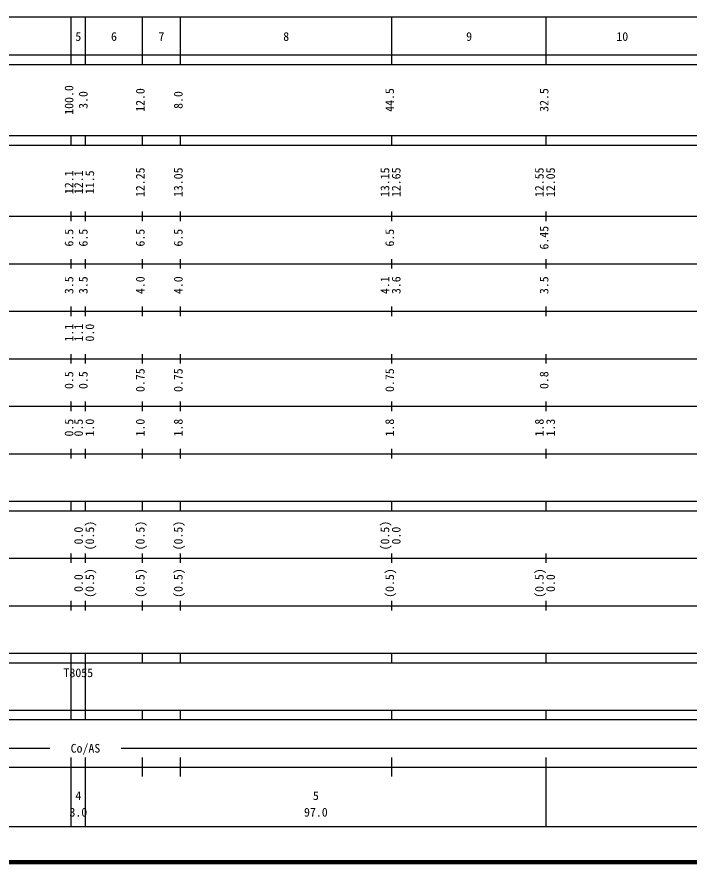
# Model space of a CAD drawing. Units: millimetres on the paper. Extents: x 40 to 680, y 20 to 380.
# Drawn here: x 256.6 to 398.1, y 20 to 198 of the extents above; entities that cross this region are included whole.
import ezdxf
from ezdxf.enums import TextEntityAlignment as Align

# ---------------------------------------------------------------- set-up
doc = ezdxf.new("R2010")
doc.units = ezdxf.units.MM
doc.layers.add('S-TTL', color=2, linetype='Continuous', lineweight=140)
doc.layers.add('S-TTL-BAND', color=7, linetype='Continuous', lineweight=25)
doc.styles.add('ＭＳ ゴシック', font='')
doc.styles.get('ＭＳ ゴシック').set_extended_font_data('MS Gothic')

msp = doc.modelspace()

# ---------------------------------------------------------------- linework, layer by layer
at = {"layer": 'S-TTL'}
msp.add_line((40, 20), (680, 20), dxfattribs=at)
at = {"layer": 'S-TTL-BAND'}
for p, q in [((68, 198), (579, 198)), ((268, 188), (268, 198)), ((271, 188), (271, 198)), ((283, 188), (283, 198)), ((291, 188), (291, 198)), ((335.5, 188), (335.5, 198)), ((368, 188), (368, 198)), ((40, 190), (579, 190)), ((40, 188), (579, 188)), ((40, 173), (579, 173)), ((268, 171), (268, 173)), ((271, 171), (271, 173)), ((283, 171), (283, 173)), ((291, 171), (291, 173)), ((335.5, 171), (335.5, 173)), ((368, 171), (368, 173)), ((40, 171), (579, 171)), ((268, 155), (268, 157)), ((271, 155), (271, 157)), ((283, 155), (283, 157)), ((291, 155), (291, 157)), ((335.5, 155), (335.5, 157)), ((368, 155), (368, 157)), ((40, 156), (579, 156)), ((46, 146), (579, 146)), ((268, 145), (268, 147)), ((271, 145), (271, 147)), ((283, 145), (283, 147)), ((291, 145), (291, 147)), ((335.5, 145), (335.5, 147)), ((368, 145), (368, 147)), ((52, 136), (579, 136)), ((268, 135), (268, 137)), ((271, 135), (271, 137)), ((283, 135), (283, 137)), ((291, 135), (291, 137)), ((335.5, 135), (335.5, 137)), ((368, 135), (368, 137)), ((268, 125), (268, 127)), ((271, 125), (271, 127)), ((283, 125), (283, 127)), ((291, 125), (291, 127)), ((335.5, 125), (335.5, 127)), ((368, 125), (368, 127)), ((46, 126), (579, 126)), ((52, 116), (579, 116)), ((268, 115), (268, 117)), ((271, 115), (271, 117)), ((283, 115), (283, 117)), ((291, 115), (291, 117)), ((335.5, 115), (335.5, 117)), ((368, 115), (368, 117)), ((268, 105), (268, 107)), ((271, 105), (271, 107)), ((283, 105), (283, 107)), ((291, 105), (291, 107)), ((335.5, 105), (335.5, 107)), ((368, 105), (368, 107)), ((46, 106), (579, 106)), ((40, 96), (579, 96)), ((268, 94), (268, 96)), ((271, 94), (271, 96)), ((283, 94), (283, 96)), ((291, 94), (291, 96)), ((335.5, 94), (335.5, 96)), ((368, 94), (368, 96)), ((40, 94), (579, 94)), ((49, 84), (579, 84)), ((268, 83), (268, 85)), ((271, 83), (271, 85)), ((283, 83), (283, 85)), ((291, 83), (291, 85)), ((335.5, 83), (335.5, 85)), ((368, 83), (368, 85)), ((268, 73), (268, 75)), ((271, 73), (271, 75)), ((283, 73), (283, 75)), ((291, 73), (291, 75)), ((335.5, 73), (335.5, 75)), ((368, 73), (368, 75)), ((40, 74), (579, 74)), ((40, 64), (579, 64)), ((268, 62), (268, 64)), ((271, 62), (271, 64)), ((283, 62), (283, 64)), ((291, 62), (291, 64)), ((335.5, 62), (335.5, 64)), ((368, 62), (368, 64)), ((40, 62), (579, 62)), ((268, 52), (268, 62)), ((268, 52), (268, 62)), ((271, 52), (271, 62)), ((40, 52), (579, 52)), ((268, 50), (268, 52)), ((271, 50), (271, 52)), ((283, 50), (283, 52)), ((291, 50), (291, 52)), ((335.5, 50), (335.5, 52)), ((368, 50), (368, 52)), ((40, 50), (579, 50)), ((90.5, 44), (263.5, 44)), ((278.5, 44), (565, 44)), ((268, 27.5), (268, 42)), ((271, 27.5), (271, 42)), ((283, 38), (283, 42)), ((291, 38), (291, 42)), ((335.5, 38), (335.5, 42)), ((368, 27.5), (368, 42)), ((40, 40), (579, 40)), ((68, 27.5), (579, 27.5))]:
    msp.add_line(p, q, dxfattribs=at)

# ---------------------------------------------------------------- texts
at = {"layer": 'S-TTL-BAND', "style": 'ＭＳ ゴシック'}
for s, p in [('5', (269.5, 192.405)), ('6', (277, 192.405)), ('7', (287, 192.405)), ('8', (313.25, 192.405)), ('9', (351.75, 192.405)), ('10', (384, 192.405)), ('Co/AS', (271, 42.5)), ('4', (269.5, 32.523)), ('5', (319.5, 32.523)), ('3.0', (269.5, 29.033)), ('97.0', (319.5, 29.033))]:
    msp.add_text(s, height=1.833, dxfattribs=at).set_placement(p, align=Align.BOTTOM_CENTER)
for s, p in [('100.0', (269, 180.5)), ('3.0', (272, 180.5)), ('12.0', (284, 180.5)), ('8.0', (292, 180.5)), ('44.5', (336.5, 180.5)), ('32.5', (369, 180.5)), ('12.1', (269, 163.174)), ('12.1', (271, 163.174)), ('12.25', (284, 163.174)), ('13.05', (292, 163.174)), ('13.15', (335.5, 163.174)), ('12.65', (337.87, 163.174)), ('12.55', (368, 163.174)), ('12.05', (370.37, 163.174)), ('11.5', (273.37, 163.174)), ('6.5', (269, 151.5)), ('6.5', (272, 151.5)), ('6.5', (284, 151.5)), ('6.5', (292, 151.5)), ('6.5', (336.5, 151.5)), ('6.45', (369, 151.5)), ('3.5', (269, 141.5)), ('3.5', (272, 141.5)), ('4.0', (284, 141.5)), ('4.0', (292, 141.5)), ('4.1', (335.5, 141.5)), ('3.6', (337.87, 141.5)), ('3.5', (369, 141.5)), ('1.1', (269, 131.5)), ('1.1', (271, 131.5)), ('0.0', (273.37, 131.5)), ('0.5', (269, 121.5)), ('0.5', (272, 121.5)), ('0.75', (284, 121.5)), ('0.75', (292, 121.5)), ('0.75', (336.5, 121.5)), ('0.8', (369, 121.5)), ('0.5', (269, 111.5)), ('0.5', (271, 111.5)), ('1.0', (273.37, 111.5)), ('1.0', (284, 111.5)), ('1.8', (292, 111.5)), ('1.8', (336.5, 111.5)), ('1.8', (368, 111.5)), ('1.3', (370.37, 111.5)), ('(0.5)', (273.37, 88.764)), ('(0.5)', (284, 88.764)), ('(0.5)', (292, 88.764)), ('(0.5)', (335.5, 88.764)), ('0.0', (271, 88.764)), ('0.0', (337.87, 88.764)), ('0.0', (271, 78.764)), ('(0.5)', (273.37, 78.764)), ('(0.5)', (284, 78.764)), ('(0.5)', (292, 78.764)), ('(0.5)', (336.5, 78.764)), ('(0.5)', (368, 78.764)), ('0.0', (370.37, 78.764))]:
    msp.add_text(s, height=1.833, rotation=90, dxfattribs=at).set_placement(p, align=Align.BOTTOM_CENTER)
msp.add_text('T8055', height=1.833, dxfattribs=at).set_placement((266.375, 58.405), align=Align.BOTTOM_LEFT)

doc.saveas('drawing.dxf')
